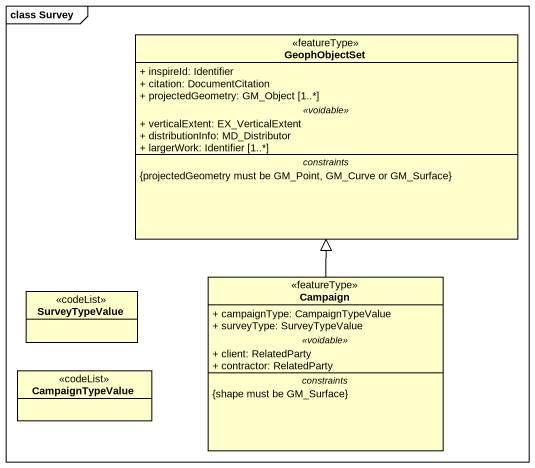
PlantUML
@startuml
mainframe class Survey
hide circle
hide empty members
skinparam classAttributeIconSize 0
class GeophObjectSet <<featureType>> {
  + inspireId: Identifier
  + citation: DocumentCitation
  + projectedGeometry: GM_Object [1..*]
  .. <<voidable>> ..
  + verticalExtent: EX_VerticalExtent
  + distributionInfo: MD_Distributor
  + largerWork: Identifier [1..*]
  -- constraints --
  {projectedGeometry must be GM_Point, GM_Curve or GM_Surface}
}
class SurveyTypeValue <<codeList>>
class Campaign <<featureType>> {
  + campaignType: CampaignTypeValue
  + surveyType: SurveyTypeValue
  .. <<voidable>> ..
  + client: RelatedParty
  + contractor: RelatedParty
  -- constraints --
  {shape must be GM_Surface}
}
class CampaignTypeValue <<codeList>>
Campaign -up-|> GeophObjectSet
@enduml
